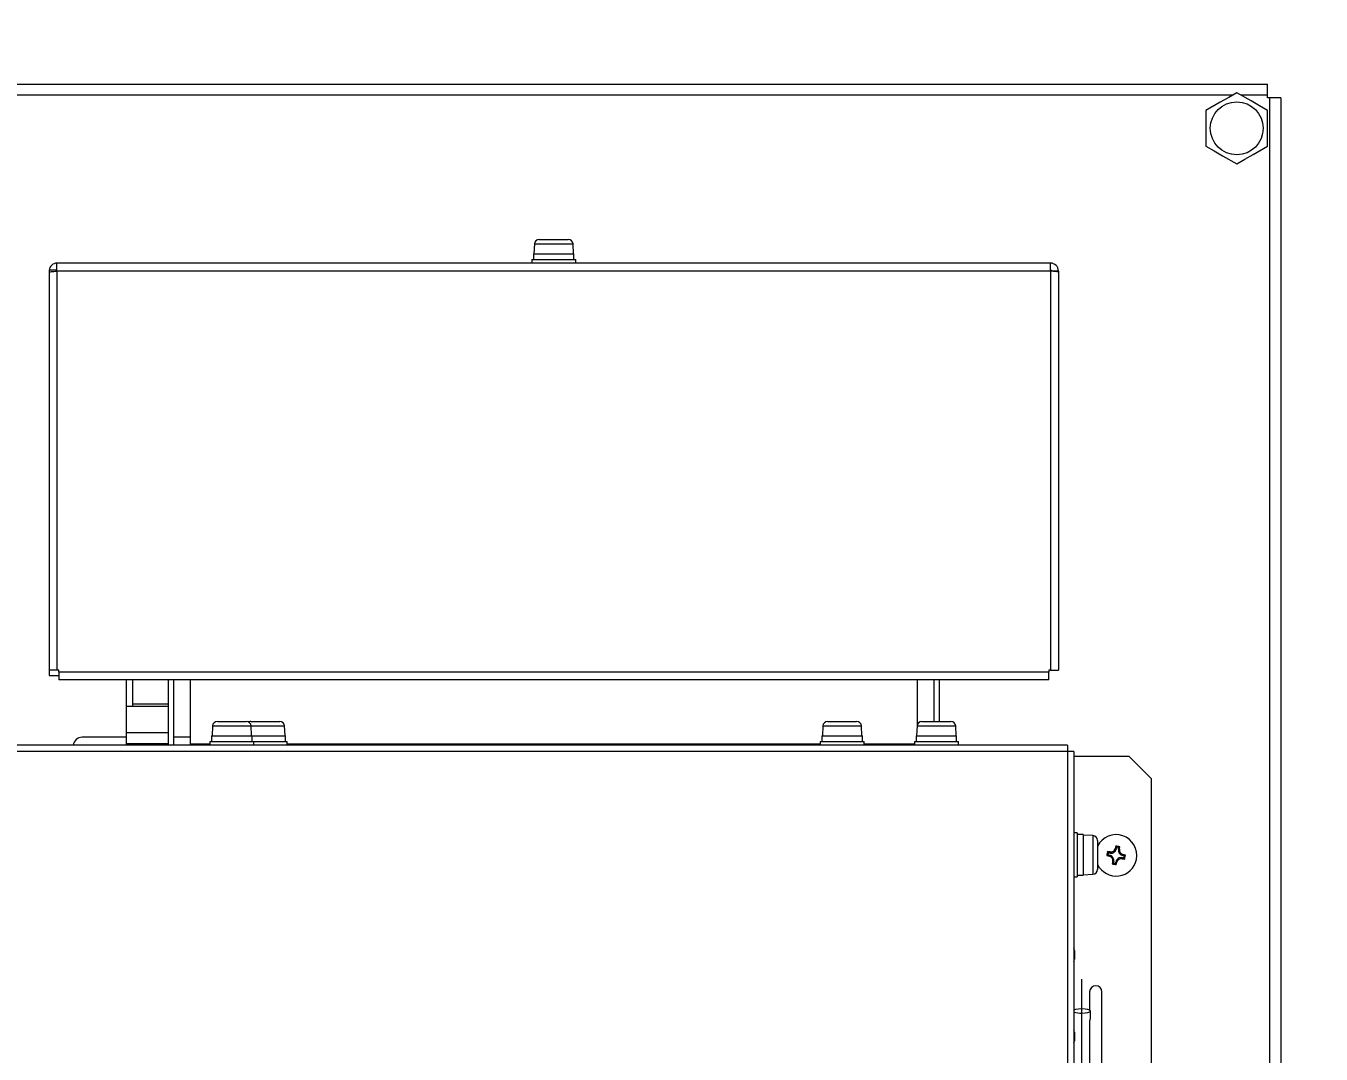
# Model space of a CAD drawing. Header units: millimetres. Extents: x 0 to 31017, y 0 to 21335.
# Drawn here: x 29759.12 to 29788.53, y 5835.99 to 5859.32 of the extents above; entities that cross this region are included whole.
import ezdxf
from ezdxf import colors
from ezdxf.entities.mleader import LeaderData, LeaderLine
from ezdxf.enums import TextEntityAlignment as Align
from ezdxf.math import Vec2, Vec3

# ---------------------------------------------------------------- set-up
doc = ezdxf.new("R2010")
doc.units = ezdxf.units.MM
doc.styles.get("Standard").update_dxf_attribs({"font": 'arial.ttf'})

# ---------------------------------------------------------------- blocks, each defined once
blk = doc.blocks.new('3F機組圖灰底')
at = {"color": 8, "linetype": 'Continuous', "lineweight": 15}
for p, q in [((109326.142, -43115.331), (109375.532, -43115.331)), ((109375.532, -43115.581), (109375.532, -43115.331)), ((109374.736, -43115.581), (109326.938, -43115.581)), ((109375.532, -43115.581), (109374.938, -43115.581)), ((109375.532, -43115.636), (109375.532, -43115.581)), ((109375.587, -43115.636), (109375.532, -43115.636)), ((109375.837, -43115.636), (109375.587, -43115.636)), ((109375.587, -43245.026), (109375.587, -43115.636)), ((109375.837, -43115.636), (109375.837, -43245.026)), ((109374.137, -43115.927), (109374.137, -43116.735)), ((109375.537, -43116.735), (109375.537, -43115.927)), ((109358.889, -43118.955), (109358.877, -43119.181)), ((109358.889, -43118.955), (109359.766, -43118.955)), ((109358.999, -43118.851), (109359.656, -43118.851)), ((109359.777, -43119.181), (109359.766, -43118.955)), ((109358.867, -43119.181), (109358.867, -43119.311)), ((109358.867, -43119.181), (109359.787, -43119.181)), ((109359.787, -43119.311), (109359.787, -43119.181)), ((109347.867, -43119.551), (109347.867, -43128.751)), ((109348.047, -43119.551), (109347.867, -43119.551)), ((109370.607, -43119.391), (109348.047, -43119.391)), ((109348.047, -43119.571), (109348.047, -43119.391)), ((109358.827, -43119.311), (109358.827, -43119.391)), ((109358.827, -43119.311), (109359.827, -43119.311)), ((109359.827, -43119.391), (109359.827, -43119.311)), ((109370.607, -43119.571), (109370.607, -43119.391)), ((109370.607, -43119.551), (109370.627, -43119.551)), ((109370.627, -43119.551), (109370.627, -43119.571)), ((109348.047, -43119.571), (109348.047, -43128.631)), ((109370.607, -43119.571), (109348.047, -43119.571)), ((109370.607, -43119.571), (109370.607, -43128.631)), ((109370.787, -43119.571), (109370.627, -43119.571)), ((109370.627, -43119.571), (109370.627, -43119.573)), ((109370.787, -43119.571), (109370.787, -43119.589)), ((109370.787, -43119.589), (109370.787, -43128.631)), ((109348.047, -43128.631), (109347.869, -43128.631)), ((109348.087, -43128.631), (109348.047, -43128.631)), ((109348.087, -43128.671), (109348.087, -43128.631)), ((109348.087, -43128.671), (109348.087, -43128.851)), ((109370.567, -43128.671), (109348.087, -43128.671)), ((109370.607, -43128.631), (109370.567, -43128.631)), ((109370.567, -43128.631), (109370.567, -43128.671)), ((109370.567, -43128.851), (109370.567, -43128.671)), ((109370.607, -43128.631), (109370.787, -43128.631)), ((109347.867, -43128.751), (109348.087, -43128.751)), ((109370.567, -43128.851), (109348.087, -43128.851)), ((109349.617, -43128.851), (109349.617, -43129.451)), ((109349.767, -43129.451), (109349.767, -43128.851)), ((109350.577, -43130.331), (109350.577, -43128.851)), ((109350.697, -43130.331), (109350.697, -43128.851)), ((109351.077, -43130.311), (109351.077, -43128.851)), ((109367.577, -43128.851), (109367.577, -43129.93)), ((109367.957, -43128.851), (109367.957, -43129.791)), ((109368.077, -43128.851), (109368.077, -43129.791)), ((109350.577, -43129.451), (109349.617, -43129.451)), ((109349.617, -43129.451), (109349.617, -43130.051)), ((109350.577, -43129.401), (109349.767, -43129.401)), ((109351.689, -43129.791), (109352.284, -43129.791)), ((109352.284, -43129.791), (109352.346, -43129.791)), ((109352.449, -43129.791), (109353.106, -43129.791)), ((109365.549, -43129.791), (109366.206, -43129.791)), ((109367.689, -43129.791), (109368.284, -43129.791)), ((109368.284, -43129.791), (109368.346, -43129.791)), ((109350.577, -43130.051), (109349.617, -43130.051)), ((109349.617, -43130.051), (109349.617, -43130.301)), ((109351.557, -43130.121), (109351.557, -43130.251)), ((109351.557, -43130.121), (109352.391, -43130.121)), ((109351.579, -43129.895), (109351.567, -43130.121)), ((109351.579, -43129.895), (109352.374, -43129.895)), ((109352.374, -43129.895), (109352.456, -43129.895)), ((109352.391, -43130.121), (109352.477, -43130.121)), ((109352.467, -43130.121), (109352.456, -43129.895)), ((109352.456, -43129.895), (109353.216, -43129.895)), ((109352.477, -43130.251), (109352.477, -43130.121)), ((109352.477, -43130.121), (109353.237, -43130.121)), ((109353.227, -43130.121), (109353.216, -43129.895)), ((109353.237, -43130.251), (109353.237, -43130.121)), ((109365.417, -43130.121), (109365.417, -43130.251)), ((109365.417, -43130.121), (109366.337, -43130.121)), ((109365.439, -43129.895), (109365.427, -43130.121)), ((109365.439, -43129.895), (109366.316, -43129.895)), ((109366.327, -43130.121), (109366.316, -43129.895)), ((109366.337, -43130.251), (109366.337, -43130.121)), ((109367.557, -43130.121), (109367.557, -43130.251)), ((109367.557, -43130.121), (109368.391, -43130.121)), ((109367.579, -43129.895), (109367.567, -43130.121)), ((109367.579, -43129.895), (109368.374, -43129.895)), ((109368.374, -43129.895), (109368.456, -43129.895)), ((109368.391, -43130.121), (109368.477, -43130.121)), ((109368.467, -43130.121), (109368.456, -43129.895)), ((109368.477, -43130.251), (109368.477, -43130.121)), ((109370.997, -43130.331), (109333.017, -43130.331)), ((109349.617, -43130.151), (109348.617, -43130.151)), ((109350.577, -43130.301), (109349.617, -43130.301)), ((109349.617, -43130.301), (109349.617, -43130.331)), ((109351.077, -43130.151), (109350.697, -43130.151)), ((109351.077, -43130.331), (109351.077, -43130.311)), ((109351.517, -43130.311), (109351.077, -43130.311)), ((109351.517, -43130.251), (109351.517, -43130.331)), ((109351.517, -43130.251), (109352.424, -43130.251)), ((109352.424, -43130.251), (109352.517, -43130.251)), ((109352.517, -43130.331), (109352.517, -43130.251)), ((109352.517, -43130.251), (109353.277, -43130.251)), ((109353.277, -43130.331), (109353.277, -43130.251)), ((109365.377, -43130.311), (109353.277, -43130.311)), ((109365.377, -43130.251), (109365.377, -43130.331)), ((109365.377, -43130.251), (109366.377, -43130.251)), ((109366.377, -43130.331), (109366.377, -43130.251)), ((109367.517, -43130.311), (109366.377, -43130.311)), ((109367.517, -43130.251), (109367.517, -43130.331)), ((109367.517, -43130.251), (109368.424, -43130.251)), ((109368.424, -43130.251), (109368.517, -43130.251)), ((109368.517, -43130.331), (109368.517, -43130.251)), ((109370.997, -43130.331), (109370.997, -43130.471)), ((109370.997, -43130.471), (109333.017, -43130.471)), ((109371.137, -43130.471), (109370.997, -43130.471)), ((109370.997, -43130.471), (109370.997, -43241.171)), ((109371.137, -43130.471), (109371.137, -43241.171)), ((109372.397, -43130.591), (109371.137, -43130.591)), ((109372.897, -43131.091), (109372.397, -43130.591)), ((109372.897, -43131.091), (109372.897, -43142.987)), ((109371.217, -43132.321), (109371.137, -43132.321)), ((109371.217, -43132.321), (109371.217, -43132.869)), ((109371.347, -43132.361), (109371.217, -43132.361)), ((109371.347, -43132.361), (109371.347, -43132.866)), ((109371.573, -43132.383), (109371.347, -43132.371)), ((109371.573, -43132.383), (109371.573, -43132.863)), ((109371.677, -43132.493), (109371.677, -43132.853)), ((109371.922, -43132.772), (109371.904, -43132.746)), ((109371.922, -43132.772), (109371.913, -43132.818)), ((109371.955, -43132.778), (109371.922, -43132.772)), ((109371.955, -43132.778), (109371.96, -43132.755)), ((109372.104, -43132.679), (109372.08, -43132.675)), ((109372.11, -43132.646), (109372.093, -43132.62)), ((109372.11, -43132.646), (109372.104, -43132.679)), ((109372.157, -43132.656), (109372.11, -43132.646)), ((109372.15, -43132.689), (109372.157, -43132.656)), ((109372.15, -43132.689), (109372.174, -43132.694)), ((109372.157, -43132.656), (109372.183, -43132.638)), ((109371.217, -43132.869), (109371.217, -43133.321)), ((109371.347, -43132.866), (109371.347, -43133.281)), ((109371.573, -43132.863), (109371.573, -43133.259)), ((109371.677, -43132.853), (109371.677, -43133.15)), ((109371.913, -43132.818), (109371.886, -43132.836)), ((109371.913, -43132.818), (109371.946, -43132.825)), ((109371.946, -43132.825), (109371.941, -43132.849)), ((109372.038, -43133.007), (109372.012, -43133.024)), ((109372.045, -43132.974), (109372.021, -43132.969)), ((109372.045, -43132.974), (109372.038, -43133.007)), ((109372.038, -43133.007), (109372.085, -43133.016)), ((109372.085, -43133.016), (109372.091, -43132.983)), ((109372.085, -43133.016), (109372.102, -43133.042)), ((109372.091, -43132.983), (109372.115, -43132.988)), ((109372.24, -43132.884), (109372.235, -43132.908)), ((109372.24, -43132.884), (109372.273, -43132.891)), ((109372.249, -43132.837), (109372.254, -43132.814)), ((109372.282, -43132.844), (109372.249, -43132.837)), ((109372.273, -43132.891), (109372.282, -43132.844)), ((109372.273, -43132.891), (109372.29, -43132.917)), ((109372.282, -43132.844), (109372.308, -43132.827)), ((109371.137, -43133.321), (109371.217, -43133.321)), ((109371.217, -43133.281), (109371.347, -43133.281)), ((109371.347, -43133.271), (109371.573, -43133.259)), ((109371.154, -43134.991), (109371.154, -43135.191)), ((109371.317, -43139.689), (109371.317, -43135.644)), ((109371.497, -43135.931), (109371.497, -43136.345)), ((109371.777, -43141.761), (109371.777, -43135.931)), ((109371.517, -43136.53), (109371.517, -43136.365)), ((109371.154, -43136.841), (109371.154, -43137.041)), ((109371.497, -43136.619), (109371.497, -43141.673))]:
    blk.add_line(p, q, dxfattribs=at)
at = {"color": 8, "linetype": 'Continuous', "lineweight": 15, "flags": 128}
for points in [[(109374.837, -43115.523), (109374.654, -43115.629), (109374.463, -43115.739), (109374.137, -43115.927)], [(109375.537, -43115.927), (109375.354, -43115.821), (109375.163, -43115.711), (109374.837, -43115.523)], [(109374.137, -43116.735), (109374.321, -43116.841), (109374.512, -43116.952), (109374.837, -43117.139)], [(109374.837, -43117.139), (109375.021, -43117.034), (109375.212, -43116.923), (109375.537, -43116.735)], [(109347.867, -43119.589), (109347.871, -43119.589), (109347.881, -43119.588), (109347.898, -43119.586), (109347.92, -43119.584), (109347.947, -43119.581), (109347.979, -43119.578), (109348.012, -43119.575), (109348.047, -43119.571)], [(109370.787, -43119.589), (109370.784, -43119.589), (109370.774, -43119.588), (109370.757, -43119.586), (109370.735, -43119.584), (109370.707, -43119.581), (109370.676, -43119.578), (109370.643, -43119.575), (109370.607, -43119.571)], [(109371.317, -43136.413), (109371.394, -43136.409), (109371.459, -43136.399), (109371.502, -43136.384), (109371.517, -43136.365), (109371.502, -43136.347), (109371.459, -43136.332), (109371.394, -43136.322), (109371.317, -43136.318), (109371.241, -43136.322), (109371.176, -43136.332), (109371.137, -43136.345)], [(109371.498, -43136.627), (109371.498, -43136.624), (109371.498, -43136.604), (109371.502, -43136.584), (109371.507, -43136.565), (109371.512, -43136.548), (109371.517, -43136.534), (109371.517, -43136.53)]]:
    blk.add_lwpolyline(points, dxfattribs=at)
at = {"color": 8, "linetype": 'Continuous', "lineweight": 15}
blk.add_circle((109374.837, -43116.331), 0.6, dxfattribs=at)
for centre, radius, start, end in [((109358.999, -43118.961), 0.11, 90, 177), ((109359.656, -43118.961), 0.11, 3, 90), ((109348.047, -43119.571), 0.18, 90, 173.6206), ((109370.607, -43119.571), 0.18, 0, 90), ((109370.607, -43119.571), 0.02, 0, 90), ((109351.689, -43129.901), 0.11, 90, 177), ((109352.346, -43129.901), 0.11, 3, 90), ((109352.449, -43129.901), 0.11, 90, 118.0229), ((109353.106, -43129.901), 0.11, 3, 90), ((109365.549, -43129.901), 0.11, 90, 177), ((109366.206, -43129.901), 0.11, 3, 90), ((109367.689, -43129.901), 0.11, 90, 177), ((109368.346, -43129.901), 0.11, 3, 90), ((109348.617, -43130.351), 0.2, 90, 174.2608), ((109371.567, -43132.493), 0.11, 0, 87), ((109372.097, -43132.831), 0.47, 348.6774, 153.3313), ((109377.448, -43133.903), 5.663, 168.2112, 169.1427), ((109371.087, -43137.806), 5.126, 80.1928, 80.8195), ((109371.98, -43132.655), 0.126, 258.6774, 348.6774), ((109371.978, -43132.651), 0.105, 260.1809, 347.1737), ((109377.062, -43133.81), 5.11, 166.5336, 167.1623), ((109371.023, -43138.2), 5.682, 78.2147, 79.1432), ((109372.274, -43132.714), 0.126, 168.6774, 258.6774), ((109372.277, -43132.711), 0.105, 170.1825, 257.1721), ((109367.129, -43131.822), 5.119, 350.1929, 350.8204), ((109372.097, -43132.831), 0.47, 206.6687, 348.6774), ((109373.086, -43127.827), 5.15, 256.535, 257.1587), ((109371.918, -43132.951), 0.105, 350.1825, 77.1721), ((109371.921, -43132.949), 0.126, 348.6774, 78.6774), ((109377.085, -43133.844), 5.139, 170.1936, 170.8187), ((109373.162, -43127.515), 5.628, 258.2085, 259.1459), ((109372.215, -43133.008), 0.126, 78.6774, 168.6774), ((109367.114, -43131.848), 5.129, 346.5349, 347.1611), ((109372.217, -43133.011), 0.105, 80.1809, 167.1737), ((109373.102, -43127.889), 5.093, 260.1937, 260.8245), ((109371.136, -43137.722), 5.034, 76.5308, 77.1689), ((109366.76, -43131.762), 5.649, 348.2101, 349.1439), ((109371.567, -43133.15), 0.11, 273, 0), ((109370.792, -43135.091), 0.375, 15.466, 23.0739), ((109370.792, -43135.091), 0.375, 336.9261, 344.534), ((109371.637, -43135.931), 0.14, 0, 180), ((109371.295, -43135.944), 0.47, 250.3866, 272.7258), ((109370.792, -43136.941), 0.375, 15.466, 23.0739), ((109370.792, -43136.941), 0.375, 336.9261, 344.534)]:
    blk.add_arc(centre, radius, start, end, dxfattribs=at)
blk = doc.blocks.new('_DetailCallout')
at = {"color": 0, "linetype": 'ByBlock', "lineweight": -2, "transparency": 16777216}
blk.add_line((8, 0), (-8, 0), dxfattribs=at)
blk.add_circle((0, 0), 8, dxfattribs=at)
at = {"color": 0, "transparency": 16777216}
for tag, p in [('視圖號碼', (0, 1)), ('圖紙號碼', (0, -6))]:
    blk.add_attdef(tag, text='', height=3, dxfattribs=at).set_placement(p, align=Align.CENTER)

msp = doc.modelspace()

# ---------------------------------------------------------------- block references
at = {"color": 30}
msp.add_blockref('3F機組圖灰底', (-79588.225, 48973.327), dxfattribs=at)

# ---------------------------------------------------------------- leaders
at = {"color": 54}
ml = msp.add_multileader_block('Standard', dxfattribs=at)
ml.set_content('_DetailCallout', color=54, scale=15)
ml.set_attribute('視圖號碼', '冷藏庫', width=0)
ml.set_attribute('圖紙號碼', 'A機', width=0)
ml.set_leader_properties()
ml.build(insert=Vec2(0, 0))
ml.multileader.update_dxf_attribs({"leader_type": 0})
ctx = ml.context
ctx.base_point, ctx.plane_origin = Vec3(29838.443, 5795.864), Vec3(29958.443, 5795.864)
notes = []
notes.append((ctx, [(0, (0, 0, 0), (0, 0), (1, 0), 1, [])]))
ctx.block.insert = Vec3(29958.443, 5795.864)
for ctx, leaders in notes:
    for number, flags, end, landing, length, lines in leaders:
        leader = LeaderData()
        leader.index, (leader.has_last_leader_line, leader.has_dogleg_vector, leader.attachment_direction) = number, flags
        leader.last_leader_point, leader.dogleg_vector, leader.dogleg_length = Vec3(end), Vec3(landing), length
        for number, points, colour, breaks in lines:
            line = LeaderLine()
            line.index, line.vertices, line.color, line.breaks = number, Vec3.list(points), colors.encode_raw_color(colour), breaks
            leader.lines.append(line)
        ctx.leaders.append(leader)

doc.saveas('drawing.dxf')
